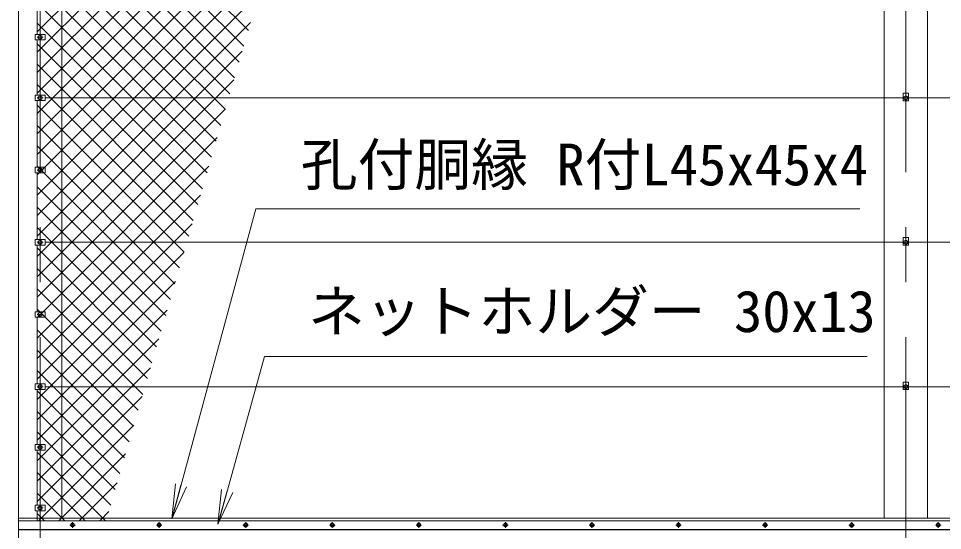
# Model space of a CAD drawing. Units: millimetres at full size; details may follow other scales. Extents: x -12600 to 12600, y -8910 to 8910.
# Drawn here: x -10515 to -7313, y -2536 to -764 of the extents above; entities that cross this region are included whole.
import ezdxf
from ezdxf.enums import TextEntityAlignment as Align

# ---------------------------------------------------------------- set-up
doc = ezdxf.new("R2010")
doc.units = ezdxf.units.MM
doc.header["$LTSCALE"] = 30
doc.linetypes.add('USER1', pattern=[50.8, 31.75, -6.35, 6.35, -6.35])
for name, color, linetype, lineweight in [('0-0_D-STR1', 1, 'Continuous', 18), ('0-1_D-BMK', 2, 'USER1', 13), ('0-3_0', 7, 'Continuous', 18), ('0-6_D-STR3', 3, 'Continuous', 13), ('0-9_D-STR2', 7, 'Continuous', 13), ('0-A_D-STR-TXT', 7, 'Continuous', 13)]:
    doc.layers.add(name, color=color, linetype=linetype, lineweight=lineweight)
doc.styles.add('ＭＳ ゴシック', font='')
doc.styles.get('ＭＳ ゴシック').set_extended_font_data('MS Gothic')

# ---------------------------------------------------------------- blocks, each defined once
blk = doc.blocks.new('_Open')
at = {"layer": '0-3_0'}
blk.add_line((-30, 5), (0, 0), dxfattribs=at)
blk.add_lwpolyline([(-30, -5), (0, 0), (-30, 0)], dxfattribs=at)

msp = doc.modelspace()

# ---------------------------------------------------------------- linework, layer by layer
at = {"layer": '0-0_D-STR1'}
for p, q in [((-10365.02, -2493.32), (-10365.02, -85.32)), ((-7515.02, -85.32), (-7515.02, -2493.32)), ((-7365.02, -2493.32), (-7365.02, -85.32)), ((-10515.02, -2493.32), (-4527.76, -2493.32)), ((-10515.02, -2534.32), (-4527.76, -2534.32))]:
    msp.add_line(p, q, dxfattribs=at)
msp.add_lwpolyline([(-10365.02, 3565.47), (-10515.02, 3565.47), (-10515.02, -2568.32)], dxfattribs=at)
at = {"layer": '0-1_D-BMK'}
for p, q in [((-10440.02, -4343.32), (-10440.02, 3640.47)), ((-7440.02, -4343.32), (-7440.02, 3640.47)), ((-10450.02, -828.32), (-10430.02, -828.32)), ((-10450.02, -1038.32), (-10430.02, -1038.32)), ((-7450.02, -1038.32), (-7430.02, -1038.32)), ((-10450.02, -1288.32), (-10430.02, -1288.32)), ((-10450.02, -1538.32), (-10430.02, -1538.32)), ((-7450.02, -1538.32), (-7430.02, -1538.32)), ((-10450.02, -1788.32), (-10430.02, -1788.32)), ((-10450.02, -2038.32), (-10430.02, -2038.32)), ((-7450.02, -2038.32), (-7430.02, -2038.32)), ((-10450.02, -2248.32), (-10430.02, -2248.32)), ((-10450.02, -2458.41), (-10430.02, -2458.41)), ((-10317.85, -2517.32), (-10337.19, -2517.32)), ((-10327.52, -2507.64), (-10327.52, -2526.99)), ((-10017.85, -2517.32), (-10037.19, -2517.32)), ((-10027.52, -2507.64), (-10027.52, -2526.99)), ((-9717.85, -2517.32), (-9737.19, -2517.32)), ((-9727.52, -2507.64), (-9727.52, -2526.99)), ((-9417.85, -2517.32), (-9437.19, -2517.32)), ((-9427.52, -2507.64), (-9427.52, -2526.99)), ((-9117.85, -2517.32), (-9137.19, -2517.32)), ((-9127.52, -2507.64), (-9127.52, -2526.99)), ((-8817.85, -2517.32), (-8837.19, -2517.32)), ((-8827.52, -2507.64), (-8827.52, -2526.99)), ((-8517.85, -2517.32), (-8537.19, -2517.32)), ((-8527.52, -2507.64), (-8527.52, -2526.99)), ((-8217.85, -2517.32), (-8237.19, -2517.32)), ((-8227.52, -2507.64), (-8227.52, -2526.99)), ((-7917.85, -2517.32), (-7937.19, -2517.32)), ((-7927.52, -2507.64), (-7927.52, -2526.99)), ((-7617.85, -2517.32), (-7637.19, -2517.32)), ((-7627.52, -2507.64), (-7627.52, -2526.99)), ((-7317.85, -2517.32), (-7337.19, -2517.32)), ((-7327.52, -2507.64), (-7327.52, -2526.99))]:
    msp.add_line(p, q, dxfattribs=at)
at = {"layer": '0-6_D-STR3'}
for p, q in [((-10450.02, -818.82), (-10450.02, -547.82)), ((-10457.22, -818.82), (-10422.82, -818.82)), ((-10457.22, -818.82), (-10457.22, -837.82)), ((-10446.52, -824.56), (-10440.02, -820.81)), ((-10446.52, -832.07), (-10446.52, -824.56)), ((-10440.02, -835.82), (-10446.52, -832.07)), ((-10440.02, -820.81), (-10433.52, -824.56)), ((-10433.52, -832.07), (-10440.02, -835.82)), ((-10433.52, -824.56), (-10433.52, -832.07)), ((-10422.82, -818.82), (-10422.82, -837.82)), ((-10457.22, -837.82), (-10422.82, -837.82)), ((-10450.02, -1028.82), (-10450.02, -837.82)), ((-10457.22, -1028.82), (-10422.82, -1028.82)), ((-10457.22, -1028.82), (-10457.22, -1047.82)), ((-10457.22, -1047.82), (-10422.82, -1047.82)), ((-10450.02, -1278.82), (-10450.02, -1047.82)), ((-10446.52, -1034.56), (-10440.02, -1030.81)), ((-10446.52, -1042.07), (-10446.52, -1034.56)), ((-10440.02, -1045.82), (-10446.52, -1042.07)), ((-10440.02, -1030.81), (-10433.52, -1034.56)), ((-10433.52, -1042.07), (-10440.02, -1045.82)), ((-10433.52, -1034.56), (-10433.52, -1042.07)), ((-10422.82, -1028.82), (-10422.82, -1047.82)), ((-10422.82, -1038.32), (-3690.02, -1038.32)), ((-7446.52, -1034.56), (-7440.02, -1030.81)), ((-7446.52, -1042.07), (-7446.52, -1034.56)), ((-7440.02, -1045.82), (-7446.52, -1042.07)), ((-7440.02, -1030.81), (-7433.52, -1034.56)), ((-7433.52, -1042.07), (-7440.02, -1045.82)), ((-7433.52, -1034.56), (-7433.52, -1042.07)), ((-10457.22, -1278.82), (-10422.82, -1278.82)), ((-10457.22, -1278.82), (-10457.22, -1297.82)), ((-10446.52, -1284.56), (-10440.02, -1280.81)), ((-10440.02, -1280.81), (-10433.52, -1284.56)), ((-10422.82, -1278.82), (-10422.82, -1297.82)), ((-10457.22, -1297.82), (-10422.82, -1297.82)), ((-10450.02, -1528.82), (-10450.02, -1297.82)), ((-10446.52, -1292.07), (-10446.52, -1284.56)), ((-10440.02, -1295.82), (-10446.52, -1292.07)), ((-10433.52, -1292.07), (-10440.02, -1295.82)), ((-10433.52, -1284.56), (-10433.52, -1292.07)), ((-10457.22, -1528.82), (-10422.82, -1528.82)), ((-10457.22, -1528.82), (-10457.22, -1547.82)), ((-10446.52, -1534.56), (-10440.02, -1530.81)), ((-10446.52, -1542.07), (-10446.52, -1534.56)), ((-10440.02, -1530.81), (-10433.52, -1534.56)), ((-10433.52, -1534.56), (-10433.52, -1542.07)), ((-10422.82, -1528.82), (-10422.82, -1547.82)), ((-7446.52, -1534.56), (-7440.02, -1530.81)), ((-7446.52, -1542.07), (-7446.52, -1534.56)), ((-7440.02, -1530.81), (-7433.52, -1534.56)), ((-7433.52, -1534.56), (-7433.52, -1542.07)), ((-10457.22, -1547.82), (-10422.82, -1547.82)), ((-10450.02, -1778.82), (-10450.02, -1547.82)), ((-10440.02, -1545.82), (-10446.52, -1542.07)), ((-10433.52, -1542.07), (-10440.02, -1545.82)), ((-10422.82, -1538.32), (-3690.02, -1538.32)), ((-7440.02, -1545.82), (-7446.52, -1542.07)), ((-7433.52, -1542.07), (-7440.02, -1545.82)), ((-10457.22, -1778.82), (-10422.82, -1778.82)), ((-10457.22, -1778.82), (-10457.22, -1797.82)), ((-10446.52, -1784.56), (-10440.02, -1780.81)), ((-10446.52, -1792.07), (-10446.52, -1784.56)), ((-10440.02, -1795.82), (-10446.52, -1792.07)), ((-10440.02, -1780.81), (-10433.52, -1784.56)), ((-10433.52, -1792.07), (-10440.02, -1795.82)), ((-10433.52, -1784.56), (-10433.52, -1792.07)), ((-10422.82, -1778.82), (-10422.82, -1797.82)), ((-10457.22, -1797.82), (-10422.82, -1797.82)), ((-10450.02, -2028.82), (-10450.02, -1797.82)), ((-10457.22, -2028.82), (-10422.82, -2028.82)), ((-10457.22, -2028.82), (-10457.22, -2047.82)), ((-10457.22, -2047.82), (-10422.82, -2047.82)), ((-10450.02, -2238.82), (-10450.02, -2047.82)), ((-10446.52, -2034.56), (-10440.02, -2030.81)), ((-10440.02, -2030.81), (-10433.52, -2034.56)), ((-10433.52, -2042.07), (-10440.02, -2045.82)), ((-10433.52, -2034.56), (-10433.52, -2042.07)), ((-10422.82, -2028.82), (-10422.82, -2047.82)), ((-10422.82, -2038.32), (-3690.02, -2038.32)), ((-7446.52, -2034.56), (-7440.02, -2030.81)), ((-7446.52, -2042.07), (-7446.52, -2034.56)), ((-7440.02, -2045.82), (-7446.52, -2042.07)), ((-7440.02, -2030.81), (-7433.52, -2034.56)), ((-7433.52, -2042.07), (-7440.02, -2045.82)), ((-7433.52, -2034.56), (-7433.52, -2042.07)), ((-10457.22, -2238.82), (-10422.82, -2238.82)), ((-10457.22, -2238.82), (-10457.22, -2257.82)), ((-10446.52, -2244.56), (-10440.02, -2240.81)), ((-10440.02, -2240.81), (-10433.52, -2244.56)), ((-10422.82, -2238.82), (-10422.82, -2257.82)), ((-10457.22, -2257.82), (-10422.82, -2257.82)), ((-10450.02, -2448.91), (-10450.02, -2257.82)), ((-10446.52, -2252.07), (-10446.52, -2244.56)), ((-10440.02, -2255.82), (-10446.52, -2252.07)), ((-10433.52, -2252.07), (-10440.02, -2255.82)), ((-10433.52, -2244.56), (-10433.52, -2252.07)), ((-10457.22, -2448.91), (-10422.82, -2448.91)), ((-10457.22, -2448.91), (-10457.22, -2467.91)), ((-10446.52, -2454.66), (-10440.02, -2450.9)), ((-10446.52, -2462.16), (-10446.52, -2454.66)), ((-10440.02, -2465.91), (-10446.52, -2462.16)), ((-10440.02, -2450.9), (-10433.52, -2454.66)), ((-10433.52, -2462.16), (-10440.02, -2465.91)), ((-10433.52, -2454.66), (-10433.52, -2462.16)), ((-10422.82, -2448.91), (-10422.82, -2467.91)), ((-10457.22, -2467.91), (-10422.82, -2467.91)), ((-10450.02, -2502.32), (-10450.02, -2467.91)), ((-4527.76, -2502.32), (-10515.02, -2502.32)), ((-4527.76, -2532.32), (-10515.02, -2532.32))]:
    msp.add_line(p, q, dxfattribs=at)
for points in [[(-7430.52, -1022.32), (-7430.52, -1048.32), (-7449.52, -1048.32)], [(-7430.52, -1022.32), (-7449.52, -1022.32), (-7449.52, -1048.32)], [(-7430.52, -1522.32), (-7430.52, -1548.32), (-7449.52, -1548.32)], [(-7430.52, -1522.32), (-7449.52, -1522.32), (-7449.52, -1548.32)], [(-10440.02, -2045.82), (-10446.52, -2042.07), (-10446.52, -2034.56)], [(-7430.52, -2022.32), (-7430.52, -2048.32), (-7449.52, -2048.32)], [(-7430.52, -2022.32), (-7449.52, -2022.32), (-7449.52, -2048.32)]]:
    msp.add_lwpolyline(points, dxfattribs=at)
for points in [[(-10327.52, -2511.57), (-10332.5, -2514.44), (-10332.5, -2520.19), (-10327.52, -2523.07), (-10322.54, -2520.19), (-10322.54, -2514.44)], [(-10027.52, -2511.57), (-10032.5, -2514.44), (-10032.5, -2520.19), (-10027.52, -2523.07), (-10022.54, -2520.19), (-10022.54, -2514.44)], [(-9727.52, -2511.57), (-9732.5, -2514.44), (-9732.5, -2520.19), (-9727.52, -2523.07), (-9722.54, -2520.19), (-9722.54, -2514.44)], [(-9427.52, -2511.57), (-9432.5, -2514.44), (-9432.5, -2520.19), (-9427.52, -2523.07), (-9422.54, -2520.19), (-9422.54, -2514.44)], [(-9127.52, -2511.57), (-9132.5, -2514.44), (-9132.5, -2520.19), (-9127.52, -2523.07), (-9122.54, -2520.19), (-9122.54, -2514.44)], [(-8827.52, -2511.57), (-8832.5, -2514.44), (-8832.5, -2520.19), (-8827.52, -2523.07), (-8822.54, -2520.19), (-8822.54, -2514.44)], [(-8527.52, -2511.57), (-8532.5, -2514.44), (-8532.5, -2520.19), (-8527.52, -2523.07), (-8522.54, -2520.19), (-8522.54, -2514.44)], [(-8227.52, -2511.57), (-8232.5, -2514.44), (-8232.5, -2520.19), (-8227.52, -2523.07), (-8222.54, -2520.19), (-8222.54, -2514.44)], [(-7927.52, -2511.57), (-7932.5, -2514.44), (-7932.5, -2520.19), (-7927.52, -2523.07), (-7922.54, -2520.19), (-7922.54, -2514.44)], [(-7627.52, -2511.57), (-7632.5, -2514.44), (-7632.5, -2520.19), (-7627.52, -2523.07), (-7622.54, -2520.19), (-7622.54, -2514.44)], [(-7327.52, -2511.57), (-7332.5, -2514.44), (-7332.5, -2520.19), (-7327.52, -2523.07), (-7322.54, -2520.19), (-7322.54, -2514.44)]]:
    msp.add_lwpolyline(points, close=True, dxfattribs=at)
for centre, radius in [((-10440.02, -828.32), 6.25), ((-10440.02, -1038.32), 6.25), ((-7440.02, -1038.32), 6.25), ((-10440.02, -1288.32), 6.25), ((-10440.02, -1538.32), 6.25), ((-7440.02, -1538.32), 6.25), ((-10440.02, -1788.32), 6.25), ((-10440.02, -2038.32), 6.25), ((-7440.02, -2038.32), 6.25), ((-10440.02, -2248.32), 6.25), ((-10440.02, -2458.41), 6.25), ((-10327.52, -2517.32), 6.5), ((-10327.52, -2517.32), 4.98), ((-10027.52, -2517.32), 6.5), ((-10027.52, -2517.32), 4.98), ((-9727.52, -2517.32), 6.5), ((-9727.52, -2517.32), 4.98), ((-9427.52, -2517.32), 6.5), ((-9427.52, -2517.32), 4.98), ((-9127.52, -2517.32), 6.5), ((-9127.52, -2517.32), 4.98), ((-8827.52, -2517.32), 6.5), ((-8827.52, -2517.32), 4.98), ((-8527.52, -2517.32), 6.5), ((-8527.52, -2517.32), 4.98), ((-8227.52, -2517.32), 6.5), ((-8227.52, -2517.32), 4.98), ((-7927.52, -2517.32), 6.5), ((-7927.52, -2517.32), 4.98), ((-7627.52, -2517.32), 6.5), ((-7627.52, -2517.32), 4.98), ((-7327.52, -2517.32), 6.5), ((-7327.52, -2517.32), 4.98)]:
    msp.add_circle(centre, radius, dxfattribs=at)
at = {"layer": '0-9_D-STR2'}
for p, q in [((-10450.02, -809.71), (-9421.31, 219.01)), ((-10450.02, -880.42), (-9450.22, 119.39)), ((-10450.02, -951.13), (-9479.12, 19.77)), ((-9718.4, -804.82), (-10450.02, -73.2)), ((-10450.02, -1021.84), (-9508.03, -79.84)), ((-9734.3, -859.63), (-10450.02, -143.91)), ((-10450.02, -1092.55), (-9536.93, -179.46)), ((-9750.2, -914.44), (-10450.02, -214.62)), ((-10450.02, -1163.26), (-9565.84, -279.08)), ((-9766.11, -969.25), (-10450.02, -285.33)), ((-9782.01, -1024.05), (-10450.02, -356.04)), ((-10450.02, -1233.97), (-9594.75, -378.69)), ((-9797.91, -1078.86), (-10450.02, -426.75)), ((-10450.02, -1304.68), (-9623.65, -478.31)), ((-9813.82, -1133.67), (-10450.02, -497.46)), ((-9829.72, -1188.47), (-10450.02, -568.17)), ((-10450.02, -1375.39), (-9652.56, -577.93)), ((-9845.63, -1243.28), (-10450.02, -638.88)), ((-10450.02, -1446.1), (-9681.46, -677.54)), ((-9861.53, -1298.09), (-10450.02, -709.59)), ((-10450.02, -1516.81), (-9710.37, -777.16)), ((-9877.43, -1352.9), (-10450.02, -780.31)), ((-9893.34, -1407.7), (-10450.02, -851.02)), ((-10450.02, -1587.52), (-9739.28, -876.78)), ((-9909.24, -1462.51), (-10450.02, -921.73)), ((-10450.02, -1658.24), (-9768.18, -976.39)), ((-9925.14, -1517.32), (-10450.02, -992.44)), ((-9941.05, -1572.12), (-10450.02, -1063.15)), ((-10450.02, -1728.95), (-9797.09, -1076.01)), ((-9956.95, -1626.93), (-10450.02, -1133.86)), ((-10450.02, -1799.66), (-9825.99, -1175.63)), ((-9972.85, -1681.74), (-10450.02, -1204.57)), ((-10450.02, -1870.37), (-9854.9, -1275.25)), ((-9988.76, -1736.55), (-10450.02, -1275.28)), ((-10004.66, -1791.35), (-10450.02, -1345.99)), ((-10450.02, -1941.08), (-9883.81, -1374.86)), ((-10020.56, -1846.16), (-10450.02, -1416.7)), ((-10450.02, -2011.79), (-9912.71, -1474.48)), ((-10036.47, -1900.97), (-10450.02, -1487.41)), ((-10052.37, -1955.77), (-10450.02, -1558.12)), ((-10450.02, -2082.5), (-9941.62, -1574.1)), ((-10068.28, -2010.58), (-10450.02, -1628.83)), ((-10450.02, -2153.21), (-9970.52, -1673.71)), ((-10084.18, -2065.39), (-10450.02, -1699.54)), ((-10100.08, -2120.2), (-10450.02, -1770.26)), ((-10450.02, -2223.92), (-9999.43, -1773.33)), ((-10115.99, -2175), (-10450.02, -1840.97)), ((-10450.02, -2294.63), (-10028.34, -1872.95)), ((-10131.89, -2229.81), (-10450.02, -1911.68)), ((-10450.02, -2365.34), (-10057.24, -1972.56)), ((-10147.79, -2284.62), (-10450.02, -1982.39)), ((-10163.7, -2339.42), (-10450.02, -2053.1)), ((-10450.02, -2436.05), (-10086.15, -2072.18)), ((-10179.6, -2394.23), (-10450.02, -2123.81)), ((-10445.57, -2502.32), (-10115.06, -2171.8)), ((-10195.5, -2449.04), (-10450.02, -2194.52)), ((-10212.94, -2502.32), (-10450.02, -2265.23)), ((-10374.86, -2502.32), (-10143.96, -2271.41)), ((-10283.65, -2502.32), (-10450.02, -2335.94)), ((-10304.15, -2502.32), (-10172.87, -2371.03)), ((-10354.36, -2502.32), (-10450.02, -2406.65)), ((-10425.07, -2502.32), (-10450.02, -2477.36)), ((-10233.44, -2502.32), (-10201.77, -2470.65))]:
    msp.add_line(p, q, dxfattribs=at)
at = {"layer": '0-A_D-STR-TXT'}
for points in [[(-7599.02, -1422.37), (-9692.66, -1422.37), (-9982.84, -2493.79)], [(-7573.57, -1933.4), (-9662.64, -1933.4), (-9823.46, -2513)]]:
    msp.add_lwpolyline(points, dxfattribs=at)

# ---------------------------------------------------------------- block references
at = {"layer": '0-A_D-STR-TXT', "xscale": 4, "yscale": 4}
for p, rotation in [((-9983.36, -2495.72), 254.84557), ((-9823.99, -2514.92), 254.49274)]:
    msp.add_blockref('_Open', p, dxfattribs=dict(at, rotation=rotation))

# ---------------------------------------------------------------- texts
at = {"layer": '0-A_D-STR-TXT', "style": 'ＭＳ ゴシック'}
for s, p in [('孔付胴縁 R付L45x45x4', (-9536.84, -1384.62)), ('ネットホルダー 30x13', (-9511.39, -1892.6))]:
    msp.add_text(s, height=144.3, dxfattribs=at).set_placement(p, align=Align.BOTTOM_LEFT)

doc.saveas('drawing.dxf')
